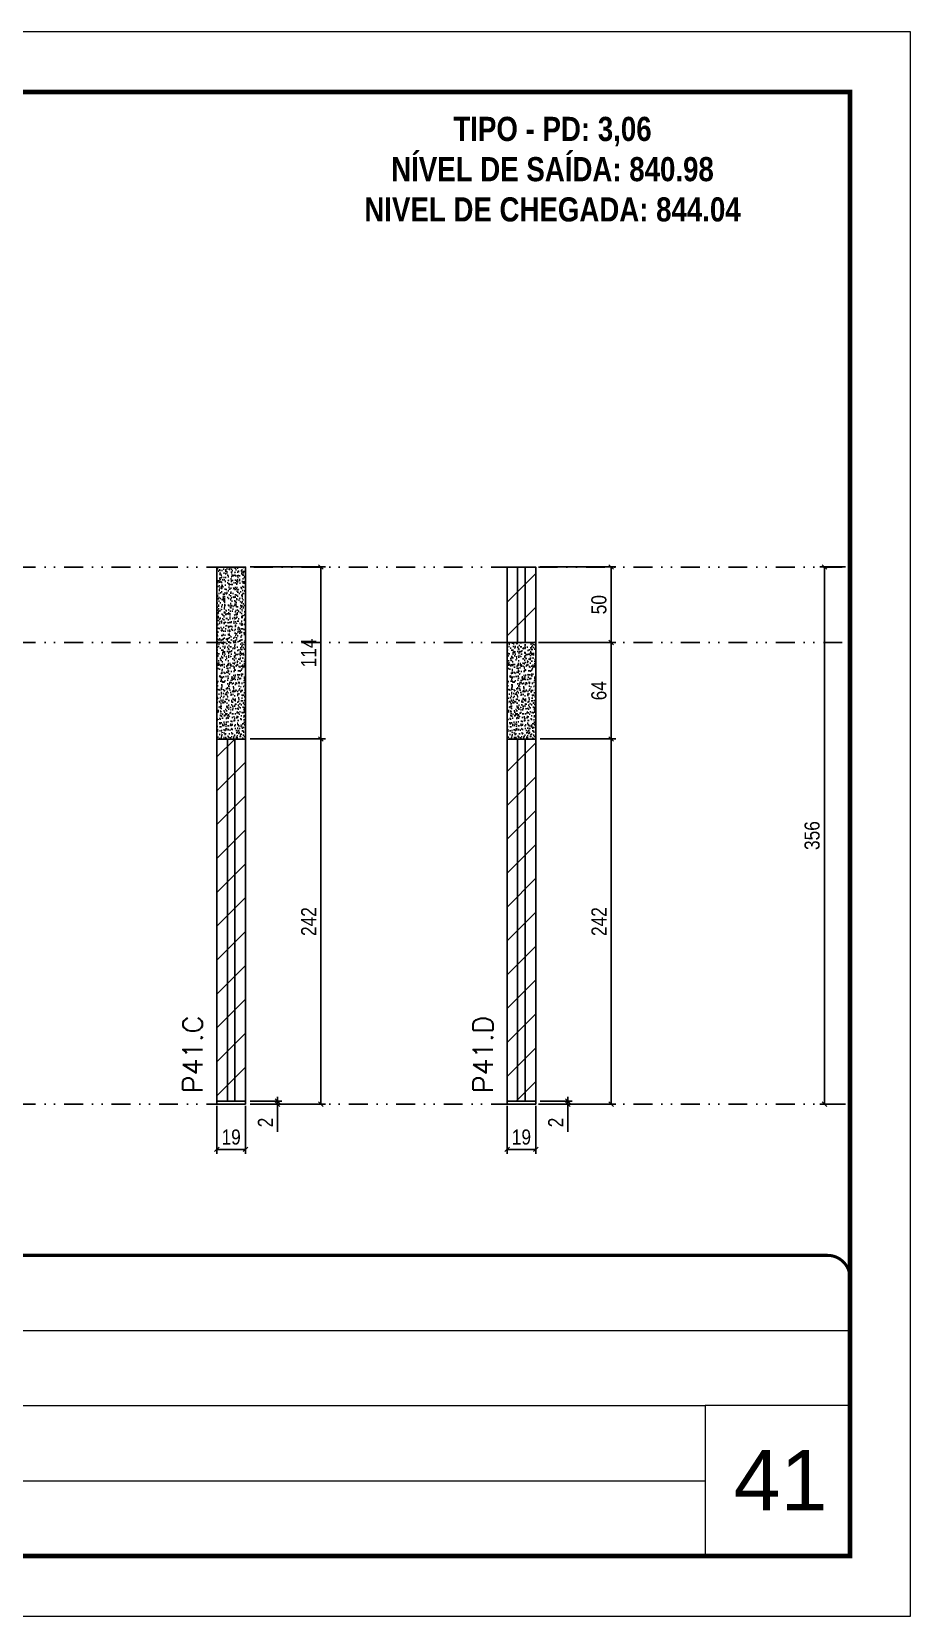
# Model space of a CAD drawing. Extents: x 14400 to 27878, y -21631 to 6985.
# Drawn here: x 15316 to 15898, y -5551 to -4501 of the extents above; entities that cross this region are included whole.
import ezdxf

# ---------------------------------------------------------------- set-up
doc = ezdxf.new("R2010")
doc.units = 0
for name, pattern in [('CONTINUO', [0]), ('DASHED', [0.75, 0.5, -0.25]), ('DIVIDE2', [0.625, 0.25, -0.125, 0, -0.125, 0, -0.125])]:
    doc.linetypes.add(name, pattern=pattern)
for name, color, linetype, lineweight in [('CARIMBO', 255, 'Continuous', 9), ('Folhas', 255, 'Continuous', 9), ('Hachura', 251, 'Continuous', 9), ('SARRAFO DE PRESSAO', 251, 'DASHED', 9), ('Texto Seção', 7, 'Continuous', 15)]:
    doc.layers.add(name, color=color, linetype=linetype, lineweight=lineweight)
for name, color, linetype in [('COTA', 241, 'Continuous'), ('NOMENCLATURA', 7, 'Continuous'), ('Nível', 160, 'Continuous'), ('Painéis', 200, 'Continuous'), ('SARR_2.2x7', 40, 'Continuous')]:
    doc.layers.add(name, color=color, linetype=linetype)
doc.styles.add('ARIAL', font='arial.ttf')
doc.styles.add('COTA TECNICA', font='techl___.ttf', dxfattribs={"height": 10})
doc.styles.add('COTA TECNICA-50', font='techl___.ttf', dxfattribs={"height": 10})
doc.styles.add('REGUA-120', font='ROMANS.shx', dxfattribs={"height": 15})
doc.styles.add('ROMANC', font='techb___.ttf', dxfattribs={"height": 2.5})
doc.dimstyles.new('COTA PAINEL-50', dxfattribs={"dimtxt": 10, "dimasz": 3, "dimexe": 3, "dimexo": 3, "dimgap": 3, "dimtad": 1, "dimdec": 1, "dimzin": 12, "dimdsep": 46, "dimtxsty": 'COTA TECNICA-50', "dimblk1": 'OBLIQUE', "dimblk2": 'OBLIQUE', "dimsah": 1, "dimcen": 0.9, "dimclrd": 4, "dimclre": 4, "dimclrt": 240, "dimadec": 1, "dimazin": 3, "dimtfac": 1, "dimtdec": 1, "dimtmove": 0, "dimatfit": 3, "dimfxl": 1, "dimtolj": 1, "dimtzin": 12, "dimarcsym": 0})
doc.dimstyles.new('PAINEL', dxfattribs={"dimtxt": 10, "dimasz": 3, "dimexe": 3, "dimexo": 3, "dimgap": 3, "dimtad": 1, "dimdec": 1, "dimzin": 12, "dimdsep": 46, "dimtxsty": 'COTA TECNICA', "dimblk1": 'OBLIQUE', "dimblk2": 'OBLIQUE', "dimsah": 1, "dimcen": 0.9, "dimclrd": 4, "dimclre": 4, "dimclrt": 240, "dimadec": 1, "dimazin": 3, "dimtfac": 1, "dimtdec": 1, "dimtmove": 0, "dimatfit": 3, "dimfxl": 1, "dimtolj": 1, "dimtzin": 12, "dimarcsym": 0})

# ---------------------------------------------------------------- blocks, each defined once
blk = doc.blocks.new('9999999999')
at = {"color": 30, "linetype": 'CONTINUO'}
for p, q in [((98564.6, 34379.6), (99584, 34379.6)), ((98564.6, 34329.8), (99488, 34329.8)), ((99584, 34329.8), (99488, 34329.8)), ((99488, 34329.8), (99488, 34230.2)), ((98564.6, 34280), (99488, 34280))]:
    blk.add_line(p, q, dxfattribs=at)
at = {"color": 30, "linetype": 'CONTINUO', "const_width": 2}
blk.add_lwpolyline([(99584, 34230.2), (99584, 34414.4, 0.414214), (99569, 34429.4), (98229, 34429.4, 0.414214), (98214, 34414.4), (98214, 34245.2, 0.414214), (98229, 34230.2), (99584, 34230.2)], format="xyb", dxfattribs=at)
at = {"layer": 'Folhas'}
blk.add_lwpolyline([(98139, 34190.2), (99624, 34190.2), (99624, 35240.2), (98139, 35240.2)], close=True, dxfattribs=at)
at = {"layer": 'Folhas', "color": 30, "const_width": 3}
blk.add_lwpolyline([(98214, 34230.2), (99584, 34230.2), (99584, 35200.2), (98214, 35200.2)], close=True, dxfattribs=at)
blk = doc.blocks.new('_Oblique')
at = {"color": 0, "linetype": 'ByBlock', "lineweight": -2}
blk.add_line((-0.5, -0.5), (0.5, 0.5), dxfattribs=at)
blk = doc.blocks.new('*D2072')
at = {"layer": 'COTA', "color": 4, "lineweight": -2, "transparency": 16777216}
for p, q in [((15855.5, -4855.7), (15838.6, -4855.7)), ((15841.6, -5211.7), (15841.6, -4855.7)), ((15855.5, -5211.7), (15838.6, -5211.7))]:
    blk.add_line(p, q, dxfattribs=at)
at = {"layer": 'Defpoints', "color": 0, "transparency": 16777216}
for p in [(15841.6, -4855.7), (15858.5, -4855.7), (15858.5, -5211.7)]:
    blk.add_point(p, dxfattribs=at)
at = {"layer": 'COTA', "color": 4, "lineweight": -2, "transparency": 16777216, "xscale": 3, "yscale": 3, "zscale": 3}
for p, rotation in [((15841.6, -4855.7), 90), ((15841.6, -5211.7), 270)]:
    blk.add_blockref('_Oblique', p, dxfattribs=dict(at, rotation=rotation))
at = {"layer": 'COTA', "color": 240, "transparency": 16777216, "insert": (15833.4, -5033.7), "char_height": 10, "attachment_point": 5, "rotation": 90, "style": 'COTA TECNICA'}
blk.add_mtext('\\A1;356', dxfattribs=at)
blk = doc.blocks.new('*D3133')
at = {"layer": 'COTA', "color": 4, "lineweight": -2, "transparency": 16777216}
for p, q in [((15438.8, -5212.7), (15438.8, -5244.6)), ((15457.8, -5212.7), (15457.8, -5244.6)), ((15438.8, -5241.6), (15457.8, -5241.6))]:
    blk.add_line(p, q, dxfattribs=at)
at = {"layer": 'Defpoints', "color": 0, "transparency": 16777216}
for p in [(15438.8, -5209.7), (15457.8, -5209.7), (15457.8, -5241.6)]:
    blk.add_point(p, dxfattribs=at)
at = {"layer": 'COTA', "color": 4, "lineweight": -2, "transparency": 16777216, "xscale": 3, "yscale": 3, "zscale": 3, "rotation": 180}
blk.add_blockref('_Oblique', (15438.8, -5241.6), dxfattribs=at)
at = {"layer": 'COTA', "color": 4, "lineweight": -2, "transparency": 16777216, "xscale": 3, "yscale": 3, "zscale": 3}
blk.add_blockref('_Oblique', (15457.8, -5241.6), dxfattribs=at)
at = {"layer": 'COTA', "color": 240, "transparency": 16777216, "insert": (15448.3, -5233.5), "char_height": 10, "attachment_point": 5, "style": 'COTA TECNICA'}
blk.add_mtext('\\A1;19', dxfattribs=at)
blk = doc.blocks.new('*D3134')
at = {"layer": 'COTA', "color": 4, "lineweight": -2, "transparency": 16777216}
for p, q in [((15479, -5209.7), (15479, -5206.7)), ((15460.8, -5209.7), (15482, -5209.7)), ((15460.8, -5211.7), (15482, -5211.7)), ((15479, -5209.7), (15479, -5211.7)), ((15479, -5211.7), (15479, -5229.9))]:
    blk.add_line(p, q, dxfattribs=at)
at = {"layer": 'Defpoints', "color": 0, "transparency": 16777216}
for p in [(15457.8, -5209.7), (15457.8, -5211.7), (15479, -5209.7)]:
    blk.add_point(p, dxfattribs=at)
at = {"layer": 'COTA', "color": 4, "lineweight": -2, "transparency": 16777216, "xscale": 3, "yscale": 3, "zscale": 3}
for p, rotation in [((15479, -5209.7), 270), ((15479, -5211.7), 90)]:
    blk.add_blockref('_Oblique', p, dxfattribs=dict(at, rotation=rotation))
at = {"layer": 'COTA', "color": 240, "transparency": 16777216, "insert": (15471, -5223.8), "char_height": 10, "attachment_point": 5, "rotation": 90, "style": 'COTA TECNICA-50'}
blk.add_mtext('\\A1;2', dxfattribs=at)
blk = doc.blocks.new('*D3135')
at = {"layer": 'COTA', "color": 4, "lineweight": -2, "transparency": 16777216}
for p, q in [((15460.8, -4855.7), (15510.8, -4855.7)), ((15507.8, -4969.7), (15507.8, -4855.7)), ((15460.8, -4969.7), (15510.8, -4969.7))]:
    blk.add_line(p, q, dxfattribs=at)
at = {"layer": 'Defpoints', "color": 0, "transparency": 16777216}
for p in [(15457.8, -4855.7), (15507.8, -4855.7), (15457.8, -4969.7)]:
    blk.add_point(p, dxfattribs=at)
at = {"layer": 'COTA', "color": 4, "lineweight": -2, "transparency": 16777216, "xscale": 3, "yscale": 3, "zscale": 3}
for p, rotation in [((15507.8, -4855.7), 90), ((15507.8, -4969.7), 270)]:
    blk.add_blockref('_Oblique', p, dxfattribs=dict(at, rotation=rotation))
at = {"layer": 'COTA', "color": 240, "transparency": 16777216, "insert": (15499.7, -4912.7), "char_height": 10, "attachment_point": 5, "rotation": 90, "style": 'COTA TECNICA'}
blk.add_mtext('\\A1;114', dxfattribs=at)
blk = doc.blocks.new('*D3136')
at = {"layer": 'COTA', "color": 4, "lineweight": -2, "transparency": 16777216}
for p, q in [((15460.8, -4969.7), (15510.8, -4969.7)), ((15507.8, -5211.7), (15507.8, -4969.7)), ((15460.8, -5211.7), (15510.8, -5211.7))]:
    blk.add_line(p, q, dxfattribs=at)
at = {"layer": 'Defpoints', "color": 0, "transparency": 16777216}
for p in [(15457.8, -4969.7), (15507.8, -4969.7), (15457.8, -5211.7)]:
    blk.add_point(p, dxfattribs=at)
at = {"layer": 'COTA', "color": 4, "lineweight": -2, "transparency": 16777216, "xscale": 3, "yscale": 3, "zscale": 3}
for p, rotation in [((15507.8, -4969.7), 90), ((15507.8, -5211.7), 270)]:
    blk.add_blockref('_Oblique', p, dxfattribs=dict(at, rotation=rotation))
at = {"layer": 'COTA', "color": 240, "transparency": 16777216, "insert": (15499.7, -5090.7), "char_height": 10, "attachment_point": 5, "rotation": 90, "style": 'COTA TECNICA'}
blk.add_mtext('\\A1;242', dxfattribs=at)
blk = doc.blocks.new('*D3115')
at = {"layer": 'COTA', "color": 4, "lineweight": -2, "transparency": 16777216}
for p, q in [((15631.2, -5212.7), (15631.2, -5244.6)), ((15650.2, -5212.7), (15650.2, -5244.6)), ((15631.2, -5241.6), (15650.2, -5241.6))]:
    blk.add_line(p, q, dxfattribs=at)
at = {"layer": 'Defpoints', "color": 0, "transparency": 16777216}
for p in [(15631.2, -5209.7), (15650.2, -5209.7), (15650.2, -5241.6)]:
    blk.add_point(p, dxfattribs=at)
at = {"layer": 'COTA', "color": 4, "lineweight": -2, "transparency": 16777216, "xscale": 3, "yscale": 3, "zscale": 3, "rotation": 180}
blk.add_blockref('_Oblique', (15631.2, -5241.6), dxfattribs=at)
at = {"layer": 'COTA', "color": 4, "lineweight": -2, "transparency": 16777216, "xscale": 3, "yscale": 3, "zscale": 3}
blk.add_blockref('_Oblique', (15650.2, -5241.6), dxfattribs=at)
at = {"layer": 'COTA', "color": 240, "transparency": 16777216, "insert": (15640.7, -5233.5), "char_height": 10, "attachment_point": 5, "style": 'COTA TECNICA'}
blk.add_mtext('\\A1;19', dxfattribs=at)
blk = doc.blocks.new('*D3116')
at = {"layer": 'COTA', "color": 4, "lineweight": -2, "transparency": 16777216}
for p, q in [((15671.4, -5209.7), (15671.4, -5206.7)), ((15653.2, -5209.7), (15674.4, -5209.7)), ((15653.2, -5211.7), (15674.4, -5211.7)), ((15671.4, -5209.7), (15671.4, -5211.7)), ((15671.4, -5211.7), (15671.4, -5229.9))]:
    blk.add_line(p, q, dxfattribs=at)
at = {"layer": 'Defpoints', "color": 0, "transparency": 16777216}
for p in [(15650.2, -5209.7), (15650.2, -5211.7), (15671.4, -5209.7)]:
    blk.add_point(p, dxfattribs=at)
at = {"layer": 'COTA', "color": 4, "lineweight": -2, "transparency": 16777216, "xscale": 3, "yscale": 3, "zscale": 3}
for p, rotation in [((15671.4, -5209.7), 270), ((15671.4, -5211.7), 90)]:
    blk.add_blockref('_Oblique', p, dxfattribs=dict(at, rotation=rotation))
at = {"layer": 'COTA', "color": 240, "transparency": 16777216, "insert": (15663.4, -5223.8), "char_height": 10, "attachment_point": 5, "rotation": 90, "style": 'COTA TECNICA-50'}
blk.add_mtext('\\A1;2', dxfattribs=at)
blk = doc.blocks.new('*D3117')
at = {"layer": 'COTA', "color": 4, "lineweight": -2, "transparency": 16777216}
for p, q in [((15653.2, -4905.7), (15703.2, -4905.7)), ((15700.2, -4969.7), (15700.2, -4905.7)), ((15653.2, -4969.7), (15703.2, -4969.7))]:
    blk.add_line(p, q, dxfattribs=at)
at = {"layer": 'Defpoints', "color": 0, "transparency": 16777216}
for p in [(15650.2, -4905.7), (15700.2, -4905.7), (15650.2, -4969.7)]:
    blk.add_point(p, dxfattribs=at)
at = {"layer": 'COTA', "color": 4, "lineweight": -2, "transparency": 16777216, "xscale": 3, "yscale": 3, "zscale": 3}
for p, rotation in [((15700.2, -4905.7), 90), ((15700.2, -4969.7), 270)]:
    blk.add_blockref('_Oblique', p, dxfattribs=dict(at, rotation=rotation))
at = {"layer": 'COTA', "color": 240, "transparency": 16777216, "insert": (15692.1, -4937.7), "char_height": 10, "attachment_point": 5, "rotation": 90, "style": 'COTA TECNICA'}
blk.add_mtext('\\A1;64', dxfattribs=at)
blk = doc.blocks.new('*D3118')
at = {"layer": 'COTA', "color": 4, "lineweight": -2, "transparency": 16777216}
for p, q in [((15653.2, -4969.7), (15703.2, -4969.7)), ((15700.2, -5211.7), (15700.2, -4969.7)), ((15653.2, -5211.7), (15703.2, -5211.7))]:
    blk.add_line(p, q, dxfattribs=at)
at = {"layer": 'Defpoints', "color": 0, "transparency": 16777216}
for p in [(15650.2, -4969.7), (15700.2, -4969.7), (15650.2, -5211.7)]:
    blk.add_point(p, dxfattribs=at)
at = {"layer": 'COTA', "color": 4, "lineweight": -2, "transparency": 16777216, "xscale": 3, "yscale": 3, "zscale": 3}
for p, rotation in [((15700.2, -4969.7), 90), ((15700.2, -5211.7), 270)]:
    blk.add_blockref('_Oblique', p, dxfattribs=dict(at, rotation=rotation))
at = {"layer": 'COTA', "color": 240, "transparency": 16777216, "insert": (15692.1, -5090.7), "char_height": 10, "attachment_point": 5, "rotation": 90, "style": 'COTA TECNICA'}
blk.add_mtext('\\A1;242', dxfattribs=at)
blk = doc.blocks.new('*D3119')
at = {"layer": 'COTA', "color": 4, "lineweight": -2, "transparency": 16777216}
for p, q in [((15653.2, -4855.7), (15703.2, -4855.7)), ((15700.2, -4905.7), (15700.2, -4855.7)), ((15653.2, -4905.7), (15703.2, -4905.7))]:
    blk.add_line(p, q, dxfattribs=at)
at = {"layer": 'Defpoints', "color": 0, "transparency": 16777216}
for p in [(15650.2, -4855.7), (15700.2, -4855.7), (15650.2, -4905.7)]:
    blk.add_point(p, dxfattribs=at)
at = {"layer": 'COTA', "color": 4, "lineweight": -2, "transparency": 16777216, "xscale": 3, "yscale": 3, "zscale": 3}
for p, rotation in [((15700.2, -4855.7), 90), ((15700.2, -4905.7), 270)]:
    blk.add_blockref('_Oblique', p, dxfattribs=dict(at, rotation=rotation))
at = {"layer": 'COTA', "color": 240, "transparency": 16777216, "insert": (15692.1, -4880.7), "char_height": 10, "attachment_point": 5, "rotation": 90, "style": 'COTA TECNICA'}
blk.add_mtext('\\A1;50', dxfattribs=at)

msp = doc.modelspace()

# ---------------------------------------------------------------- hatches: boundary and pattern name
at = {"layer": 'COTA'}
h = msp.add_hatch(dxfattribs=at)
h.set_pattern_fill('AR-CONC', color=256, scale=0.03)
h.set_pattern_definition([(50, (-4799.4248, 324), (5.4655401, -0.4781726), [0.5715, -6.2865]), (355, (-4799.425, 324), (-1.0573026, 5.7317054), [0.4572, -5.0292175]), (100.451445, (-4798.9693, 323.96), (4.4082374, 5.2535326), [0.4857003, -5.3427073]), (46.1842, (-4799.425, 325.524), (8.1323712, -1.2612698), [0.85725, -9.42975]), (96.635558, (-4798.747, 325.419), (7.122124, 7.4227837), [0.7285507, -8.0140682]), (351.18415, (-4799.425, 325.524), (7.122124, 7.4227837), [0.685799, -7.543792]), (21, (-4798.6628, 325.143), (4.5484317, -3.0679559), [0.5715, -6.2865]), (326, (-4798.663, 325.143), (1.8540609, 5.525639), [0.4572, -5.0292]), (71.451445, (-4798.2837, 324.8873), (6.4024926, 2.457683), [0.4857003, -5.3426981]), (37.5, (-4799.4248, 324), (0.0926581, 2.53665117), [0, -4.96824, 0, -5.1054, 0, -5.04825]), (7.5, (-4799.4248, 324), (2.00458988, 3.00541724), [0, -2.91084, 0, -4.85394, 0, -1.92405]), (327.5, (-4801.124, 324), (4.06771786, -0.17186232), [0, -1.905, 0, -5.9436, 0, -7.8867]), (317.5, (-4801.886, 324), (4.44387544, 0.76279473), [0, -2.4765, 0, -3.94716, 0, -5.6007])])
h.paths.add_polyline_path([(15457.823, -4855.741), (15438.823, -4855.741), (15438.823, -4969.741), (15457.823, -4969.741)])
h = msp.add_hatch(dxfattribs=at)
h.set_pattern_fill('AR-CONC', color=256, scale=0.03)
h.set_pattern_definition([(50, (-4607.0444, 324), (5.4655401, -0.4781726), [0.5715, -6.2865]), (355, (-4607.0444, 324), (-1.0573026, 5.7317054), [0.4572, -5.0292175]), (100.451445, (-4606.589, 323.96), (4.4082374, 5.2535326), [0.4857003, -5.3427073]), (46.1842, (-4607.0444, 325.524), (8.1323712, -1.2612698), [0.85725, -9.42975]), (96.635558, (-4606.367, 325.419), (7.122124, 7.4227837), [0.7285507, -8.0140682]), (351.18415, (-4607.044, 325.524), (7.122124, 7.4227837), [0.685799, -7.543792]), (21, (-4606.2824, 325.143), (4.5484317, -3.0679559), [0.5715, -6.2865]), (326, (-4606.2824, 325.143), (1.8540609, 5.525639), [0.4572, -5.0292]), (71.451445, (-4605.9033, 324.8873), (6.4024926, 2.457683), [0.4857003, -5.3426981]), (37.5, (-4607.0444, 324), (0.0926581, 2.53665117), [0, -4.96824, 0, -5.1054, 0, -5.04825]), (7.5, (-4607.0444, 324), (2.00458988, 3.00541724), [0, -2.91084, 0, -4.85394, 0, -1.92405]), (327.5, (-4608.7436, 324), (4.06771786, -0.17186232), [0, -1.905, 0, -5.9436, 0, -7.8867]), (317.5, (-4609.5056, 324), (4.44387544, 0.76279473), [0, -2.4765, 0, -3.94716, 0, -5.6007])])
h.paths.add_polyline_path([(15650.203, -4905.741), (15631.203, -4905.741), (15631.203, -4969.741), (15650.203, -4969.741)])
at = {"layer": 'Hachura'}
h = msp.add_hatch(dxfattribs=at)
h.set_pattern_fill('ANSI31', color=256, scale=5)
h.set_pattern_definition([(45, (-4796.186, 5742.876), (-11.22532, 11.22532), [])])
h.paths.add_polyline_path([(14699.66, -4905.741), (14809.16, -4905.741), (14809.16, -4855.741), (14591.66, -4855.741), (14591.66, -4969.741), (14699.66, -4969.741)])
h.paths.add_polyline_path([(14809.16, -4969.741), (14805.66, -4969.741), (14805.66, -4921.741), (14726.66, -4921.741), (14726.66, -4969.741), (14588.16, -4969.741), (14588.16, -5043.741), (14809.16, -5043.741)])
h.paths.add_polyline_path([(14809.16, -5043.741), (14588.16, -5043.741), (14588.16, -5087.741), (14809.16, -5087.741)])
h.paths.add_polyline_path([(14809.16, -5087.741), (14588.16, -5087.741), (14588.16, -5209.741), (14809.16, -5209.741)])
h.paths.add_polyline_path([(15248.868, -5087.741), (15027.868, -5087.741), (15027.868, -5209.741), (15248.868, -5209.741)])
h.paths.add_polyline_path([(15248.868, -5041.741), (15027.868, -5041.741), (15027.868, -5087.741), (15248.868, -5087.741)])
h.paths.add_polyline_path([(15110.368, -4919.741), (15031.368, -4919.741), (15031.368, -4969.741), (15110.368, -4969.741)])
h.paths.add_polyline_path([(15245.368, -4855.741), (15027.868, -4855.741), (15027.868, -4905.741), (15245.368, -4905.741)])
h.paths.add_polyline_path([(15457.823, -4969.741), (15438.823, -4969.741), (15438.823, -5209.741), (15457.823, -5209.741)])
h.paths.add_polyline_path([(15650.203, -4969.741), (15631.203, -4969.741), (15631.203, -5209.741), (15650.203, -5209.741)])
h.paths.add_polyline_path([(15650.203, -4855.741), (15631.203, -4855.741), (15631.203, -4905.741), (15650.203, -4905.741)])

# ---------------------------------------------------------------- linework, layer by layer
at = {"layer": 'COTA'}
for points in [[(15438.823, -4969.741), (15457.823, -4969.741), (15457.823, -4855.741), (15438.823, -4855.741)], [(15631.203, -4969.741), (15650.203, -4969.741), (15650.203, -4905.741), (15631.203, -4905.741)]]:
    msp.add_lwpolyline(points, close=True, dxfattribs=at)
at = {"layer": 'Nível', "color": 4, "linetype": 'DIVIDE2', "ltscale": 50}
for p, q in [((14488.467, -4855.741), (15858.467, -4855.741)), ((14488.467, -4905.741), (15858.467, -4905.741)), ((14488.467, -5211.741), (15858.467, -5211.741))]:
    msp.add_line(p, q, dxfattribs=at)
at = {"layer": 'Painéis'}
for p, q in [((15438.823, -4969.741), (15438.823, -5209.741)), ((15438.823, -4969.741), (15457.823, -4969.741)), ((15457.823, -4969.741), (15457.823, -5209.741)), ((15631.203, -4969.741), (15631.203, -5209.741)), ((15631.203, -4969.741), (15650.203, -4969.741)), ((15650.203, -4969.741), (15650.203, -5209.741)), ((15438.823, -5209.741), (15457.823, -5209.741)), ((15438.823, -5211.741), (15438.823, -5209.741)), ((15457.823, -5211.741), (15438.823, -5211.741)), ((15457.823, -5209.741), (15457.823, -5211.741)), ((15631.203, -5209.741), (15650.203, -5209.741)), ((15631.203, -5211.741), (15631.203, -5209.741)), ((15650.203, -5211.741), (15631.203, -5211.741)), ((15650.203, -5209.741), (15650.203, -5211.741))]:
    msp.add_line(p, q, dxfattribs=at)
msp.add_lwpolyline([(15631.203, -4905.741), (15650.203, -4905.741), (15650.203, -4855.741), (15631.203, -4855.741)], close=True, dxfattribs=at)
at = {"layer": 'SARR_2.2x7'}
for p, q in [((15638.203, -4905.741), (15638.203, -4855.741)), ((15643.203, -4905.741), (15643.203, -4855.741)), ((15445.823, -4969.741), (15445.823, -5209.741)), ((15450.823, -4969.741), (15450.823, -5209.741)), ((15638.203, -4969.741), (15638.203, -5209.741)), ((15643.203, -4969.741), (15643.203, -5209.741))]:
    msp.add_line(p, q, dxfattribs=at)

# ---------------------------------------------------------------- block references
at = {"layer": 'SARRAFO DE PRESSAO', "color": 6, "linetype": 'ByBlock'}
msp.add_blockref('9999999999', (-83725.511, -39741.229), dxfattribs=at)

# ---------------------------------------------------------------- texts
at = {"layer": 'CARIMBO', "style": 'ARIAL'}
msp.add_text('41', height=40, dxfattribs=at).set_placement((15781.328, -5480.88))
at = {"layer": 'NOMENCLATURA', "color": 2, "insert": (15661.306, -4557.439), "char_height": 16, "attachment_point": 2, "style": 'ROMANC'}
msp.add_mtext_dynamic_manual_height_columns('TIPO - PD: 3,06\\PNÍVEL DE SAÍDA: 840.98\\PNIVEL DE CHEGADA: 844.04', width=432.35115, gutter_width=1, heights=[0], dxfattribs=at)
at = {"layer": 'Texto Seção', "char_height": 13, "width": 370.6998, "attachment_point": 7, "rotation": 90, "style": 'REGUA-120'}
for s, insert in [('P41.C', (15429.372, -5204.329)), ('P41.D', (15621.753, -5204.329))]:
    msp.add_mtext(s, dxfattribs=dict(at, insert=insert))

# ---------------------------------------------------------------- dimensions: what is measured, and where the dimension line sits
at = {"layer": 'COTA'}
for base, p1, p2, picture, middle in [((15507.812, -4855.741), (15457.823, -4969.741), (15457.823, -4855.741), '*D3135', (15499.739, -4912.741)), ((15700.192, -4855.741), (15650.203, -4905.741), (15650.203, -4855.741), '*D3119', (15692.083, -4880.741)), ((15841.632, -4855.741), (15858.467, -5211.741), (15858.467, -4855.741), '*D2072', (15833.413, -5033.741)), ((15700.192, -4905.741), (15650.203, -4969.741), (15650.203, -4905.741), '*D3117', (15692.09, -4937.741)), ((15507.812, -4969.741), (15457.823, -5211.741), (15457.823, -4969.741), '*D3136', (15499.739, -5090.741)), ((15700.192, -4969.741), (15650.203, -5211.741), (15650.203, -4969.741), '*D3118', (15692.119, -5090.741))]:
    dim = msp.add_linear_dim(base=base, p1=p1, p2=p2, angle=90, dimstyle='PAINEL', dxfattribs=at)
    dim.commit()
    dim.dimension.update_dxf_attribs({"geometry": picture, "text_midpoint": middle})
for base, p1, p2, picture, middle in [((15479.016, -5209.741), (15457.823, -5211.741), (15457.823, -5209.741), '*D3134', (15479.016, -5223.796)), ((15671.396, -5209.741), (15650.203, -5211.741), (15650.203, -5209.741), '*D3116', (15671.396, -5223.796))]:
    dim = msp.add_linear_dim(base=base, p1=p1, p2=p2, angle=90, dimstyle='COTA PAINEL-50', dxfattribs=at)
    dim.commit()
    dim.dimension.update_dxf_attribs({"geometry": picture, "text_midpoint": middle, "dimtype": 160})
for base, p1, p2, picture, middle in [((15457.823, -5241.635), (15438.823, -5209.741), (15457.823, -5209.741), '*D3133', (15448.323, -5233.547)), ((15650.203, -5241.635), (15631.203, -5209.741), (15650.203, -5209.741), '*D3115', (15640.703, -5233.547))]:
    dim = msp.add_linear_dim(base=base, p1=p1, p2=p2, dimstyle='PAINEL', override={"dimarcsym": 2}, dxfattribs=at)
    dim.commit()
    dim.dimension.update_dxf_attribs({"geometry": picture, "text_midpoint": middle})

doc.saveas('drawing.dxf')
